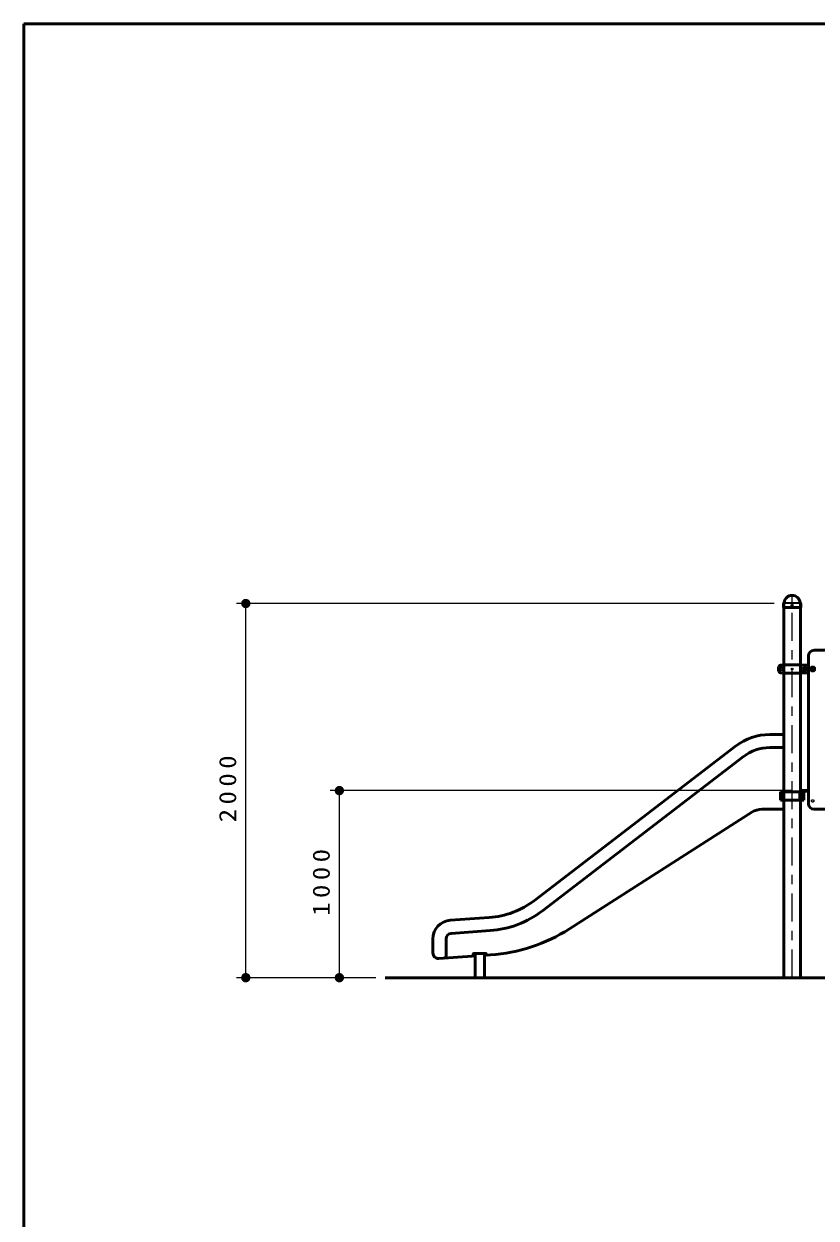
# Model space of a CAD drawing. Units: millimetres on the paper, scale 1:50. Extents: x -385 to 0, y -594 to 267.
# Drawn here: x -385 to -300.3, y -157.7 to -30 of the extents above; entities that cross this region are included whole.
import ezdxf

# ---------------------------------------------------------------- set-up
doc = ezdxf.new("R2010")
doc.units = ezdxf.units.MM
doc.linetypes.add('USER1', pattern=[4.5, 2.5, -2])
doc.linetypes.add('USER2', pattern=[6, 3, -1, 1, -1])
doc.layers.add('LY_1', color=140, linetype='Continuous', lineweight=50)
doc.styles.add('ＭＳ ゴシック', font='')
doc.styles.get('ＭＳ ゴシック').set_extended_font_data('MS Gothic')

# ---------------------------------------------------------------- blocks, each defined once
blk = doc.blocks.new('filled_dot')
at = {"color": 0, "linetype": 'Continuous', "lineweight": -2, "const_width": 1.25}
blk.add_lwpolyline([(-0.625, 0, 1), (0.625, 0, 1)], format="xyb", close=True, dxfattribs=at)

msp = doc.modelspace()

# ---------------------------------------------------------------- linework, layer by layer
at = {"layer": 'LY_1', "color": 7}
for p, q in [((-385, -30), (-385, -297)), ((0, -30), (-385, -30)), ((-193.375, -131.967), (-346.393, -131.967))]:
    msp.add_line(p, q, dxfattribs=at)
at = {"layer": 'LY_1'}
for p, q in [((-303.802, -91.922), (-303.78, -91.9)), ((-302.009, -91.922), (-302.031, -91.9)), ((-303.835, -92.377), (-303.826, -91.98)), ((-303.835, -92.377), (-303.825, -92.387)), ((-301.986, -92.387), (-303.825, -92.387)), ((-303.797, -131.967), (-303.797, -91.967)), ((-302.015, -131.967), (-302.015, -91.967)), ((-301.986, -92.387), (-301.977, -92.377)), ((-301.977, -92.377), (-301.985, -91.98)), ((-300.556, -96.967), (-297.866, -96.967)), ((-301.156, -113.367), (-301.156, -97.567)), ((-303.826, -98.517), (-304.141, -98.544)), ((-303.826, -99.417), (-304.141, -99.389)), ((-303.826, -98.517), (-301.985, -98.517)), ((-303.826, -99.417), (-301.985, -99.417)), ((-301.986, -98.517), (-301.356, -98.572)), ((-301.986, -99.417), (-301.356, -99.362)), ((-301.356, -98.572), (-301.156, -98.587)), ((-301.356, -99.362), (-301.156, -99.347)), ((-300.786, -98.921), (-300.706, -98.874)), ((-300.786, -98.921), (-300.786, -99.013)), ((-300.786, -99.013), (-300.706, -99.059)), ((-300.706, -98.874), (-300.626, -98.921)), ((-300.706, -99.059), (-300.626, -99.013)), ((-300.626, -98.921), (-300.626, -99.013)), ((-330.434, -123.704), (-308.939, -107.207)), ((-303.797, -105.967), (-305.286, -105.967)), ((-329.582, -124.815), (-308.086, -108.318)), ((-303.797, -107.367), (-305.286, -107.367)), ((-301.669, -112.087), (-304.142, -112.087)), ((-304.142, -112.087), (-304.142, -112.987)), ((-303.976, -112.087), (-303.976, -112.987)), ((-302.071, -112.087), (-302.071, -112.987)), ((-302.015, -111.967), (-301.156, -111.967)), ((-302.015, -111.967), (-301.156, -111.967)), ((-302.015, -112.013), (-301.156, -112.013)), ((-301.884, -112.087), (-301.884, -112.987)), ((-301.825, -112.087), (-301.825, -112.987)), ((-301.669, -112.087), (-301.669, -112.987)), ((-301.669, -112.987), (-304.142, -112.987)), ((-307.194, -114.282), (-326.709, -126.753)), ((-303.797, -113.967), (-306.137, -113.967)), ((-300.556, -113.967), (-290.256, -113.967)), ((-335.286, -125.542), (-339.425, -125.832)), ((-335.188, -126.939), (-339.327, -127.228)), ((-341.286, -127.827), (-341.286, -129.328)), ((-339.886, -127.827), (-339.886, -129.687)), ((-337.079, -129.678), (-340.644, -129.927)), ((-336.986, -129.467), (-336.986, -129.578)), ((-335.686, -129.367), (-336.886, -129.367)), ((-336.786, -129.367), (-336.786, -131.967)), ((-336.786, -129.367), (-336.786, -129.487)), ((-335.786, -129.367), (-335.786, -131.967)), ((-335.786, -129.367), (-335.786, -129.487)), ((-335.146, -129.542), (-335.479, -129.566))]:
    msp.add_line(p, q, dxfattribs=at)
at = {"layer": 'LY_1', "color": 7, "lineweight": 13}
for p, q in [((-302.049, -91.887), (-303.76, -91.887)), ((-304.826, -91.967), (-362.286, -91.967)), ((-361.286, -131.967), (-361.286, -91.967)), ((-302.012, -91.957), (-303.799, -91.957)), ((-303.871, -98.782), (-304.24, -98.782)), ((-304.24, -99.152), (-304.24, -98.782)), ((-303.871, -99.152), (-304.24, -99.152)), ((-301.94, -98.782), (-301.571, -98.782)), ((-301.94, -99.152), (-301.571, -99.152)), ((-301.571, -99.152), (-301.571, -98.782)), ((-303.015, -111.967), (-352.286, -111.967)), ((-351.286, -131.967), (-351.286, -111.967)), ((-347.393, -131.967), (-362.286, -131.967)), ((-347.393, -131.967), (-352.286, -131.967))]:
    msp.add_line(p, q, dxfattribs=at)
at = {"layer": 'LY_1', "color": 7, "linetype": 'USER2', "lineweight": 13}
msp.add_line((-302.906, -131.967), (-302.906, -91.103), dxfattribs=at)
at = {"layer": 'LY_1'}
for centre, radius in [((-302.906, -92.227), 0.06), ((-300.706, -98.967), 0.21)]:
    msp.add_circle(centre, radius, dxfattribs=at)
at = {"layer": 'LY_1', "color": 7, "lineweight": 13}
for centre, radius in [((-304.056, -98.967), 0.185), ((-304.056, -98.967), 0.1), ((-302.906, -98.967), 0.1), ((-301.756, -98.967), 0.185), ((-301.756, -98.967), 0.1), ((-300.706, -98.967), 0.24), ((-300.706, -98.967), 0.11)]:
    msp.add_circle(centre, radius, dxfattribs=at)
at = {"layer": 'LY_1', "color": 7, "linetype": 'USER1', "lineweight": 13}
for centre, radius in [((-300.706, -98.967), 0.13), ((-300.706, -98.967), 0.125), ((-300.706, -113.067), 0.13)]:
    msp.add_circle(centre, radius, dxfattribs=at)
at = {"layer": 'LY_1'}
for centre, radius, start, end in [((-303.742, -91.982), 0.084, 135, 178.99605), ((-303.819, -91.861), 0.056, 315, 353.3676), ((-302.906, -91.967), 0.864, 90, 173.3676), ((-302.906, -91.967), 0.864, 6.6324, 90), ((-301.992, -91.861), 0.056, 186.6324, 225), ((-302.069, -91.982), 0.084, 1.00395, 45), ((-300.556, -97.567), 0.6, 90, 180), ((-303.356, -98.967), 1, 163.80375, 196.19625), ((-304.124, -98.744), 0.2, 95, 163.80375), ((-304.124, -99.19), 0.2, 196.19625, 265), ((-301.687, -98.744), 0.2, 16.19625, 85), ((-301.687, -99.19), 0.2, 275, 343.80375), ((-302.456, -98.967), 1, 343.80375, 16.19625), ((-305.286, -111.967), 6, 90, 127.50507), ((-305.286, -111.967), 4.6, 90, 128.24068), ((-300.556, -113.367), 0.6, 180, 270), ((-306.137, -115.967), 2, 90, 122.03145), ((-335.913, -116.564), 9, 274, 307.50507), ((-335.913, -116.564), 10.4, 274, 307.50507), ((-339.286, -127.827), 2, 94, 180), ((-339.286, -127.827), 0.6, 94, 180), ((-336.402, -111.586), 18, 274, 302.58226), ((-340.686, -129.328), 0.6, 180, 274), ((-340.086, -129.687), 0.2, 274, 0), ((-337.086, -129.578), 0.1, 274, 0), ((-336.886, -129.467), 0.1, 90, 180), ((-335.686, -129.467), 0.1, 0, 90), ((-335.486, -129.466), 0.1, 180, 274)]:
    msp.add_arc(centre, radius, start, end, dxfattribs=at)
at = {"layer": 'LY_1', "color": 7, "lineweight": 13}
for centre, start, end in [((-306.431, -98.967), 355.87048, 4.12952), ((-299.38, -98.967), 175.87048, 184.12952)]:
    msp.add_arc(centre, 2.567, start, end, dxfattribs=at)

# ---------------------------------------------------------------- block references
at = {"layer": 'LY_1', "color": 7, "lineweight": 13, "xscale": 0.4, "yscale": 0.4}
for p, rotation in [((-361.286, -91.967), 270), ((-351.286, -111.967), 270), ((-361.286, -131.967), 90), ((-351.286, -131.967), 90)]:
    msp.add_blockref('filled_dot', p, dxfattribs=dict(at, rotation=rotation))

# ---------------------------------------------------------------- texts
at = {"layer": 'LY_1', "color": 7, "char_height": 1.833, "attachment_point": 8, "rotation": 90, "style": 'ＭＳ ゴシック'}
for s, insert in [('\\T1.33;\\W1.15;2000', (-362.286, -111.544)), ('\\T1.33;\\W1.15;1000', (-352.286, -121.546))]:
    msp.add_mtext(s, dxfattribs=dict(at, insert=insert))

doc.saveas('drawing.dxf')
